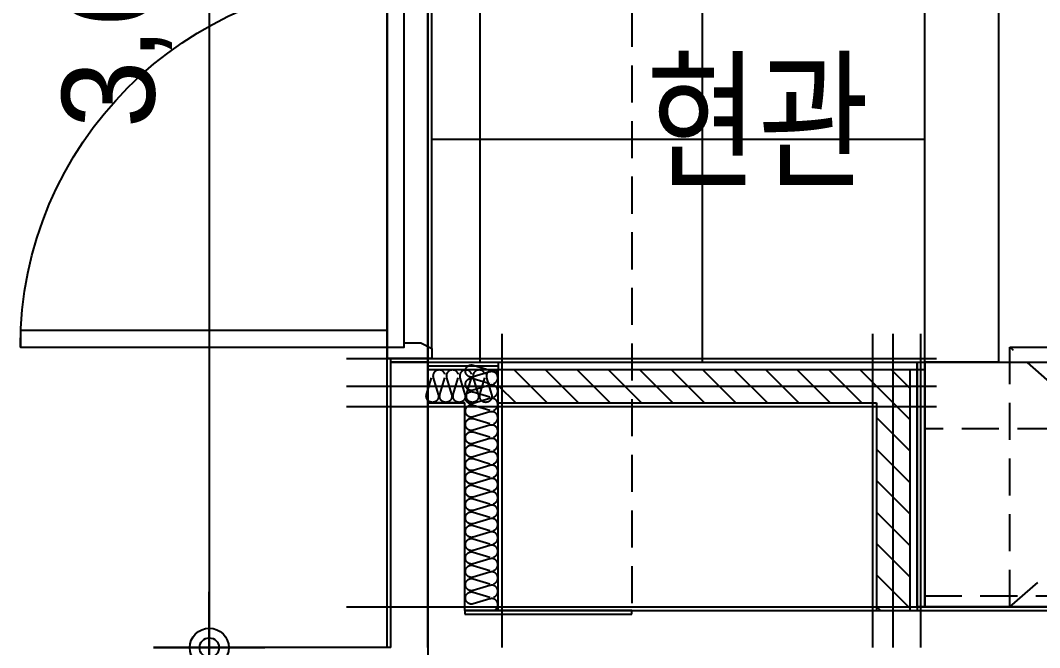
# Model space of a CAD drawing. Header units: millimetres. Extents: x 0 to 1390178, y 0 to 110113.
# Drawn here: x 700363 to 703112, y 22621 to 24312 of the extents above; entities that cross this region are included whole.
import ezdxf
from ezdxf.enums import TextEntityAlignment as Align
from ezdxf.xclip import XClip

# ---------------------------------------------------------------- set-up
doc = ezdxf.new("R2010")
doc.units = ezdxf.units.MM
doc.header["$LTSCALE"] = 100
doc.header["$XCLIPFRAME"] = 0
for name, pattern in [('X - 단위세대 확장형$0$CEN', [62, 60, -1, 0, -1]), ('X - 단위세대 확장형$0$HID', [1.5, 1, -0.5]), ('X - 평면도$0$CEN', [62, 60, -1, 0, -1])]:
    doc.linetypes.add(name, pattern=pattern)
doc.layers.get('DEFPOINTS').update_dxf_attribs({"color": 145})
for name, color, linetype in [('AA-XXXX-TEXT', 3, 'Continuous'), ('DIM', 7, 'Continuous'), ('SYM', 7, 'Continuous'), ('X - 단위세대 확장형$0$A-CEN', 1, 'X - 단위세대 확장형$0$CEN'), ('X - 단위세대 확장형$0$A-CON', 2, 'Continuous'), ('X - 단위세대 확장형$0$A-FIN', 8, 'Continuous'), ('X - 단위세대 확장형$0$A-GIP', 6, 'Continuous'), ('X - 단위세대 확장형$0$A-INS', 9, 'Continuous'), ('X - 단위세대 확장형$0$A-TILE', 253, 'Continuous'), ('X - 단위세대 확장형$0$A-WALB', 3, 'Continuous'), ('X - 단위세대 확장형$0$AA-EL-PCN4', 4, 'Continuous'), ('X - 단위세대 확장형$0$AA-WAXM-CONC', 2, 'Continuous'), ('X - 단위세대 확장형$0$AA-XXXX-CNTL', 1, 'X - 단위세대 확장형$0$CEN'), ('X - 단위세대 확장형$0$AA-XXXX-PATT', 8, 'Continuous'), ('X - 단위세대 확장형$0$F-KIT', 6, 'Continuous'), ('X - 단위세대 확장형$0$결로방지단열재', 7, 'X - 단위세대 확장형$0$HID'), ('X - 평면도$0$AA-XXXX-CNTL', 1, 'X - 평면도$0$CEN')]:
    doc.layers.add(name, color=color, linetype=linetype)
doc.layers.add('X - 단위세대 확장형$0$A-door', color=4, linetype='Continuous', lineweight=25)
doc.layers.add('X - 단위세대 확장형$0$A-MC', color=171, linetype='Continuous', plot=False)
doc.layers.add('X - 단위세대 확장형$0$DEFPOINT', color=163, linetype='Continuous', plot=False)
doc.styles.add('HAUD01', font='Dotum.ttf')
doc.styles.add('X - 단위세대 확장형$0$X-55$0$맑은 고딕', font='malgun.ttf')
doc.dimstyles.new('HAUD-80', dxfattribs={"dimscale": 100, "dimtxt": 2.5, "dimasz": 0.5, "dimexe": 0, "dimexo": 1.5, "dimgap": 1, "dimtad": 1, "dimdec": 0, "dimdsep": 46, "dimlunit": 6, "dimtxsty": 'HAUD01', "dimblk": 'Z_DOT', "dimcen": 2.5, "dimdle": 1.5, "dimclrd": 7, "dimclre": 7, "dimclrt": 4, "dimadec": 0, "dimazin": 0, "dimtfac": 1, "dimtdec": 0, "dimtix": 1, "dimtmove": 2, "dimatfit": 3, "dimfxl": 1, "dimtvp": 1, "dimtolj": 1, "dimtzin": 0, "dimarcsym": 0})

# ---------------------------------------------------------------- blocks, each defined once
blk = doc.blocks.new('X - 단위세대 확장형$0$D2-1050')
at = {"layer": 'DEFPOINTS'}
for p, q in [((-150, 109), (-150, 209)), ((1140, 109), (1140, 209)), ((-40, 109), (-150, 109)), ((-40, 9), (-40, 109)), ((-40, 109), (-30, 109)), ((1030, 109), (1020, 109)), ((1030, 9), (1030, 109)), ((1030, 109), (1140, 109)), ((-40, 9), (-30, 9)), ((1030, 9), (1020, 9))]:
    blk.add_line(p, q, dxfattribs=at)
at = {"layer": 'X - 단위세대 확장형$0$A-door', "color": 8}
for p, q in [((-3, 120), (993, 120)), ((12, 45), (978, 45)), ((0, 0), (990, 0))]:
    blk.add_line(p, q, dxfattribs=at)
at = {"layer": 'X - 단위세대 확장형$0$A-door'}
for points in [[(-30, 0), (0, 0), (0, 45), (12, 45), (12, 90), (-3, 120), (-30, 120)], [(1020, 0), (990, 0), (990, 45), (978, 45), (978, 90), (993, 120), (1020, 120)], [(45, 0), (45, -990), (0, -990), (0, 0)]]:
    blk.add_lwpolyline(points, close=True, dxfattribs=at)
at = {"layer": 'X - 단위세대 확장형$0$A-door', "color": 1}
blk.add_arc((0, 0), 990, 270, 0, dxfattribs=at)
blk = doc.blocks.new('X - 단위세대 확장형$0$20220222-결로')
at = {"layer": 'X - 단위세대 확장형$0$A-CON'}
for p, q in [((-21670, -730), (-21670, -740)), ((-21670, -740), (-21220, -740)), ((-21220, -740), (-21220, -730))]:
    blk.add_line(p, q, dxfattribs=at)
at = {"layer": 'X - 단위세대 확장형$0$A-CON', "color": 8}
blk.add_line((-21220, -730), (-21670, -730), dxfattribs=at)
at = {"layer": 'X - 단위세대 확장형$0$결로방지단열재'}
blk.add_lwpolyline([(-15470, -730), (-15470, 740), (-14180, 740), (-14180, 2390), (-21220, 2390), (-21220, -730)], dxfattribs=at)
blk = doc.blocks.new('X - 단위세대 확장형$0$insul1')
blk.add_lwpolyline([(0, 0.25, 1.344031), (0.35, 0.25), (0.2, 0.75, -1.344031), (0.55, 0.75), (0.4, 0.25)], format="xyb")
blk = doc.blocks.new('X - 단위세대 확장형$0$A$C23D95991')
at = {"layer": 'X - 단위세대 확장형$0$F-KIT', "color": 8, "linetype": 'X - 단위세대 확장형$0$HID'}
for p, q in [((-400, -350), (400, 350)), ((400, -350), (-400, 350))]:
    blk.add_line(p, q, dxfattribs=at)
blk.add_lwpolyline([(-400, -350), (-400, 350), (400, 350), (400, -350)], close=True, dxfattribs=at)
at = {"layer": 'X - 단위세대 확장형$0$DEFPOINT', "style": 'X - 단위세대 확장형$0$X-55$0$맑은 고딕'}
blk.add_text('세탁기', height=80, dxfattribs=at).set_placement((0, 0), align=Align.MIDDLE_CENTER)
blk = doc.blocks.new('X - 단위세대 확장형$0$A$C11416124')
at = {"layer": 'X - 단위세대 확장형$0$AA-XXXX-PATT'}
h = blk.add_hatch(dxfattribs=at)
h.set_pattern_fill('_USER', color=256, scale=60, angle=45, style=0, pattern_type=0)
h.set_pattern_definition([(45, (-1057732.575, -55284.317), (-42.426407, 42.426407), [])])
h.paths.add_polyline_path([(6449.4, 2418.8), (7009.4, 2418.8), (7009.4, 2508.8), (6359.4, 2508.8), (6359.4, 1398.8), (6449.4, 1398.8)])
h.paths.add_polyline_path([(4709.4, 1908.8), (3589.4, 1908.8), (3589.4, 1818.8), (4619.4, 1818.8), (4619.4, 1398.8), (4709.4, 1398.8)])
at = {"layer": 'X - 단위세대 확장형$0$A-CEN'}
for p, q in [((6404.4, 988.9), (6404.4, 2580.6)), ((7109.4, 2463.8), (6263.4, 2463.8))]:
    blk.add_line(p, q, dxfattribs=at)
at = {"layer": 'X - 단위세대 확장형$0$A-FIN'}
for p, q in [((6339.4, 1398.8), (6339.4, 2528.8)), ((6339.4, 2528.8), (7009.4, 2528.8)), ((6339.4, 1398.8), (6359.4, 1398.8))]:
    blk.add_line(p, q, dxfattribs=at)
at = {"layer": 'X - 단위세대 확장형$0$A-GIP'}
for p, q in [((6339.4, 1208.8), (6339.4, 1398.8)), ((6349.4, 1208.8), (6349.4, 1398.8))]:
    blk.add_line(p, q, dxfattribs=at)
at = {"layer": 'X - 단위세대 확장형$0$A-INS'}
for p, q in [((6359.4, 1208.8), (6359.4, 1398.8)), ((7009.4, 1398.8), (6449.4, 1398.8))]:
    blk.add_line(p, q, dxfattribs=at)
at = {"layer": 'X - 단위세대 확장형$0$A-MC'}
for p, q in [((6999.4, 988.9), (6999.4, 3648.8)), ((6329.4, 988.9), (6329.4, 2580.6)), ((6459.4, 988.9), (6459.4, 2580.6)), ((7109.4, 2538.8), (6263.4, 2538.8)), ((7109.4, 2408.8), (6263.4, 2408.8)), ((7109.4, 1408.8), (6263.4, 1408.8)), ((7109.4, 1098.8), (3489.4, 1098.8))]:
    blk.add_line(p, q, dxfattribs=at)
at = {"layer": 'X - 단위세대 확장형$0$A-TILE'}
for p, q in [((6339.4, 2748.8), (5079.4, 2748.8)), ((6339.4, 2748.8), (6339.4, 2548.8)), ((5739.4, 2548.8), (5739.4, 1219.8)), ((5079.4, 1948.8), (6339.4, 1948.8)), ((5269.4, 1348.8), (6339.4, 1348.8))]:
    blk.add_line(p, q, dxfattribs=at)
at = {"layer": 'X - 단위세대 확장형$0$A-WALB'}
for p, q in [((6359.4, 1398.8), (6359.4, 2508.8)), ((6359.4, 2508.8), (7009.4, 2508.8)), ((6449.4, 1398.8), (6449.4, 2418.8)), ((6449.4, 2418.8), (7009.4, 2418.8)), ((6449.4, 1398.8), (6359.4, 1398.8))]:
    blk.add_line(p, q, dxfattribs=at)
at = {"layer": 'X - 단위세대 확장형$0$AA-EL-PCN4'}
for p, q in [((6359.4, 2548.8), (5079.4, 2548.8)), ((6359.4, 2508.8), (6359.4, 2548.8))]:
    blk.add_line(p, q, dxfattribs=at)
at = {"layer": 'X - 단위세대 확장형$0$AA-WAXM-CONC'}
for p, q in [((7009.4, 1308.8), (7009.4, 9448.8)), ((7009.4, 1308.8), (6449.4, 1308.8)), ((6449.4, 1308.8), (6449.4, 1208.8)), ((6449.4, 1208.8), (6339.4, 1208.8)), ((6339.4, 1208.8), (6339.4, 1108.8)), ((7109.4, 1108.8), (6339.4, 1108.8))]:
    blk.add_line(p, q, dxfattribs=at)
at = {"layer": 'X - 단위세대 확장형$0$AA-XXXX-CNTL'}
blk.add_line((7109.4, 1208.8), (3489.4, 1208.8), dxfattribs=at)
at = {"layer": 'X - 단위세대 확장형$0$F-KIT', "color": 5, "linetype": 'X - 단위세대 확장형$0$HID', "elevation": 0}
blk.add_lwpolyline([(6519.4, 2548.8), (6969.4, 2548.8), (6969.4, 5298.8), (6519.4, 5298.8)], close=True, dxfattribs=at)
at = {"layer": 'X - 단위세대 확장형$0$F-KIT', "elevation": 0}
for points in [[(6999.4, 2548.8), (6339.4, 2548.8), (6339.4, 3628.8), (6999.4, 3628.8)], [(6999.4, 2548.8), (6999.4, 2528.8), (6339.4, 2528.8), (6339.4, 2548.8)]]:
    blk.add_lwpolyline(points, close=True, dxfattribs=at)
at = {"rotation": 90}
blk.add_blockref('X - 단위세대 확장형$0$A$C23D95991', (6649.4, 3178.8), dxfattribs=at)
at = {"layer": 'X - 단위세대 확장형$0$A-INS'}
ref = blk.add_blockref('X - 단위세대 확장형$0$insul1', (7009.4, 1398.8), dxfattribs=dict(at, xscale=90.00000000000006, yscale=90.00000000000006, zscale=90.00000000000006, rotation=179.9999999999999, row_count=1, column_count=18, row_spacing=0, column_spacing=36.00000000000003))
XClip(ref).set_block_clipping_path([(0, 0), (6.2222222222, 1)])
ref = blk.add_blockref('X - 단위세대 확장형$0$insul1', (6359.4, 1398.8), dxfattribs=dict(at, xscale=90.00000000000033, yscale=90.00000000000033, zscale=90.00000000000033, rotation=270, row_count=1, column_count=5, row_spacing=1.419949629397821e-29, column_spacing=36.00000000000007))
XClip(ref).set_block_clipping_path([(0, 0), (2.1111111111, 1)])
blk = doc.blocks.new('X - 단위세대 확장형', base_point=(-475.4, -286.7))
blk.add_blockref('X - 단위세대 확장형$0$20220222-결로', (70482, 39343.1))
at = {"layer": 'X - 단위세대 확장형$0$A-door', "xscale": -1, "rotation": 270}
blk.add_blockref('X - 단위세대 확장형$0$D2-1050', (48603, 39323.1), dxfattribs=at)
ref = blk.add_blockref('X - 단위세대 확장형$0$A$C11416124', (47503.2, 45622.5), dxfattribs=dict(rotation=270))
XClip(ref).set_block_clipping_path([(4389.4068502223, 988.9141629766), (7109.4068502223, 9671.3150731698)])
blk = doc.blocks.new('20220114_기준층 실명')
at = {"layer": 'AA-XXXX-TEXT', "style": 'HAUD01', "width": 0.8}
blk.add_text('현관', height=300, dxfattribs=at).set_placement((-33187.1, 6731.9), align=Align.MIDDLE_CENTER)
blk = doc.blocks.new('X - 평면도', base_point=(-475.4, -286.7))
at = {"layer": 'X - 평면도$0$AA-XXXX-CNTL'}
blk.add_line((1056712, 42938.8), (1056712, 22495.2), dxfattribs=at)
blk = doc.blocks.new('Z_DOT')
at = {"layer": 'DIM', "color": 0}
for p, q in [((0, -3), (0, 3)), ((-3, 0), (3, 0))]:
    blk.add_line(p, q, dxfattribs=at)
for radius in [1.05, 0.525]:
    blk.add_circle((0, 0), radius, dxfattribs=at)
blk = doc.blocks.new('*D529')
at = {"layer": 'DEFPOINTS', "color": 0, "transparency": 16777216}
for p in [(701512.1, 26240.7), (700872.5, 22620.7), (701512.1, 22620.7)]:
    blk.add_point(p, dxfattribs=at)
at = {"layer": 'DIM', "color": 7, "lineweight": -2, "transparency": 16777216}
for p, q in [((701362.1, 26240.7), (700872.5, 26240.7)), ((700872.5, 26190.7), (700872.5, 22670.7)), ((701362.1, 22620.7), (700872.5, 22620.7))]:
    blk.add_line(p, q, dxfattribs=at)
at = {"layer": 'DIM', "color": 7, "lineweight": -2, "transparency": 16777216, "xscale": 50, "yscale": 50, "zscale": 50}
for p, rotation in [((700872.5, 26240.7), 90), ((700872.5, 22620.7), 270)]:
    blk.add_blockref('Z_DOT', p, dxfattribs=dict(at, rotation=rotation))
at = {"layer": 'DIM', "color": 4, "transparency": 16777216, "insert": (700623.3, 24430.7), "char_height": 250, "attachment_point": 5, "rotation": 90, "style": 'HAUD01'}
blk.add_mtext('\\A1;3,620', dxfattribs=at)
blk = doc.blocks.new('*D530')
at = {"layer": 'DEFPOINTS', "color": 0, "transparency": 16777216}
for p in [(700872.5, 22620.7), (701512.1, 22620.7), (701512.1, 16370.7)]:
    blk.add_point(p, dxfattribs=at)
at = {"layer": 'DIM', "color": 7, "lineweight": -2, "transparency": 16777216}
for p, q in [((701362.1, 22620.7), (700872.5, 22620.7)), ((700872.5, 16420.7), (700872.5, 22570.7)), ((701362.1, 16370.7), (700872.5, 16370.7))]:
    blk.add_line(p, q, dxfattribs=at)
at = {"layer": 'DIM', "color": 7, "lineweight": -2, "transparency": 16777216, "xscale": 50, "yscale": 50, "zscale": 50}
for p, rotation in [((700872.5, 22620.7), 90), ((700872.5, 16370.7), 270)]:
    blk.add_blockref('Z_DOT', p, dxfattribs=dict(at, rotation=rotation))
at = {"layer": 'DIM', "color": 4, "transparency": 16777216, "insert": (700623.3, 19495.7), "char_height": 250, "attachment_point": 5, "rotation": 90, "style": 'HAUD01'}
blk.add_mtext('\\A1;6,250', dxfattribs=at)

msp = doc.modelspace()

# ---------------------------------------------------------------- block references
at = {"layer": 'SYM'}
ref = msp.add_blockref('X - 단위세대 확장형', (652274.7, -16179.1), dxfattribs=at)
XClip(ref).set_block_clipping_path([(27286.2339647645, 22495.2025850526), (88213.6007378809, 68689.6277392105)])

# ---------------------------------------------------------------- next in the draw order: block references
ref = msp.add_blockref('X - 평면도', (-355725.3, -16179.1))
XClip(ref).set_block_clipping_path([(1027249.9161542748, 15892.4151621381), (1111249.9161542747, 75292.4151621381)])

# ---------------------------------------------------------------- next in the draw order: block references
at = {"layer": 'AA-XXXX-TEXT'}
msp.add_blockref('20220114_기준층 실명', (735539.4, 17309.8), dxfattribs=at)

# ---------------------------------------------------------------- next in the draw order: dimensions: what is measured, and where the dimension line sits
at = {"layer": 'DIM'}
for p1, angle, picture, middle in [((701512.1, 26240.7), 90, '*D529', (700623.3, 24430.7)), ((701512.1, 16370.7), 270, '*D530', (700623.3, 19495.7))]:
    dim = msp.add_linear_dim(base=(700872.5, 22620.7), p1=p1, p2=(701512.1, 22620.7), angle=angle, dimstyle='HAUD-80', override={"dimscale": 100}, dxfattribs=at)
    dim.commit()
    dim.dimension.update_dxf_attribs({"geometry": picture, "text_midpoint": middle})

doc.saveas('drawing.dxf')
